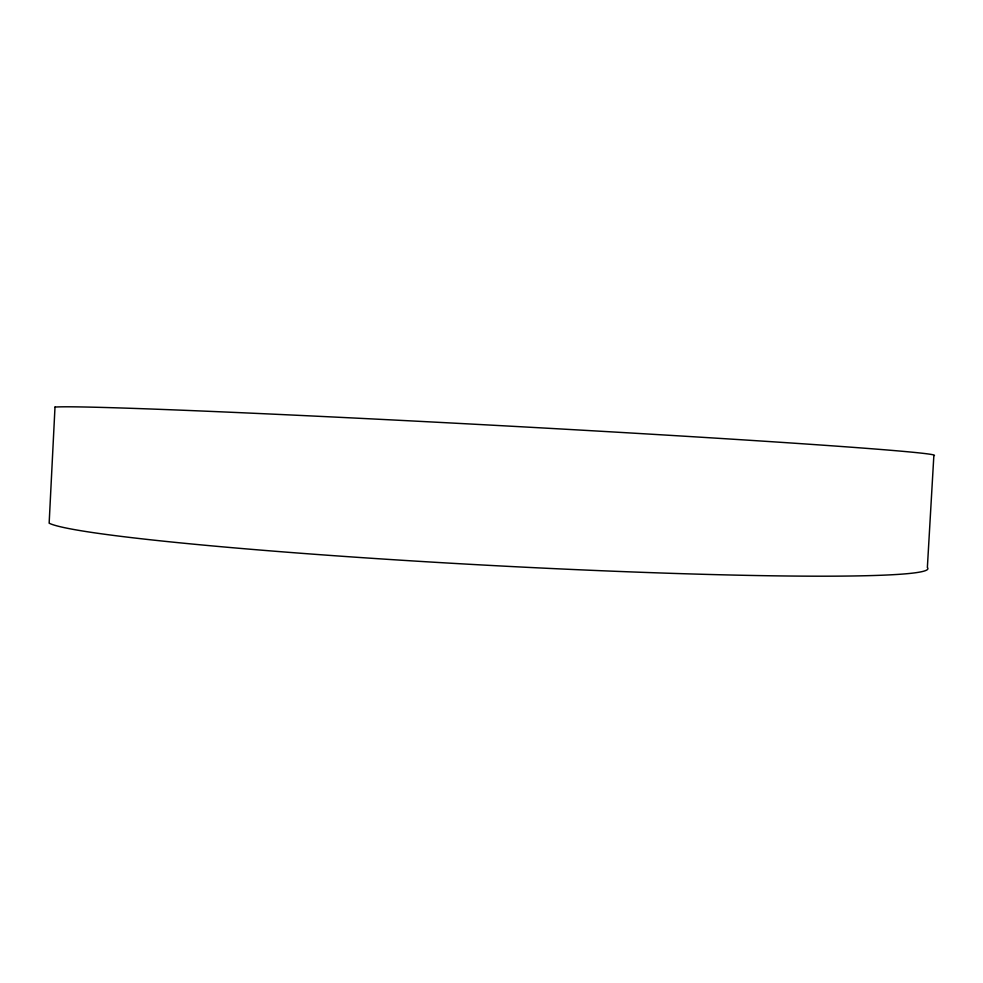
<?xml version="1.0" encoding="UTF-8"?>
<svg xmlns="http://www.w3.org/2000/svg" width="983" height="983" viewBox="0 0 983 983"><rect width="100%" height="100%" fill="white"/><g stroke="black" fill="none" stroke-linecap="round" stroke-linejoin="round"><path stroke-width="1.47" d="M54.999 407.073L49.15 523.189A441.146 20.434 3.1 0 0 520.462 566.994A441.146 20.434 3.1 0 0 927.362 567.572L933.85 455.633A441.576 6.205 3.1 0 0 528.068 427.15A441.576 6.205 3.1 0 0 54.999 407.073"/></g></svg>
